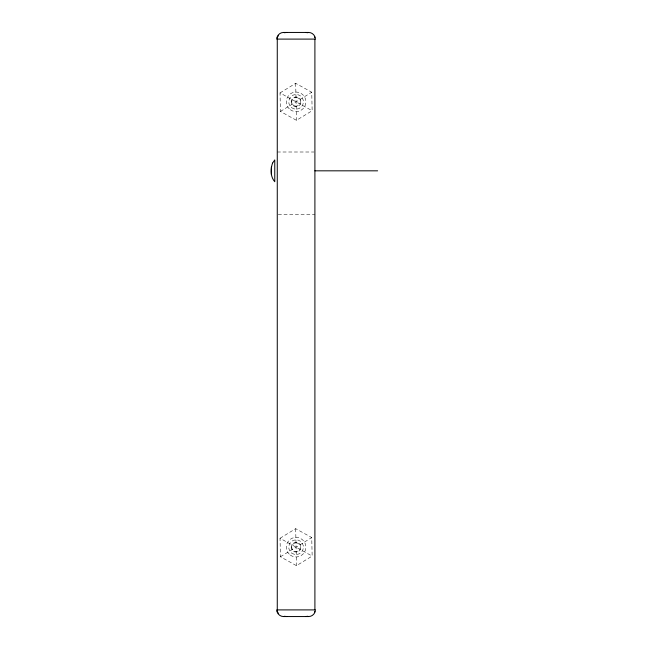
<?xml version="1.0" encoding="UTF-8"?>
<svg xmlns="http://www.w3.org/2000/svg" width="649" height="649" viewBox="0 0 649 649"><rect width="100%" height="100%" fill="white"/><g stroke="black" fill="none" stroke-linecap="round" stroke-linejoin="round"><path stroke-width="0.49" stroke-dasharray="3.25 2.43" d="M280.027 92.921L295.693 83.323L311.747 92.231L312.145 110.728L296.479 120.325L280.425 111.425L280.027 92.921L312.145 110.728M280.425 111.425L311.747 92.231M280.027 538.272L295.693 528.675L311.747 537.575L312.145 556.079L296.479 565.677L280.425 556.769L280.027 538.272L312.145 556.079M280.425 556.769L311.747 537.575M277.269 152.004L313.913 152.004M278.259 214.73L314.903 214.73M295.895 97.512L296.431 97.52A4.3 4.3 0 0 1 300.349 101.901A4.3 4.3 0 0 1 296.277 106.12L295.741 106.128M295.895 542.864L296.431 542.872M295.693 83.323L296.479 120.325M295.693 528.675L296.479 565.677M295.66 106.112A4.3 4.3 0 0 1 291.742 101.747A4.3 4.3 0 0 1 295.814 97.528M296.431 542.889A4.3 4.3 0 0 1 300.349 547.253A4.3 4.3 0 0 1 296.277 551.472L295.741 551.48A4.3 4.3 0 0 1 291.742 547.099A4.3 4.3 0 0 1 295.814 542.88M291.239 101.13L291.231 102.412A4.892 4.892 0 0 0 298.67 105.982A4.892 4.892 0 0 0 298.759 97.723A4.892 4.892 0 0 0 291.239 101.13M291.239 546.482L291.231 547.764A4.892 4.892 0 0 0 298.67 551.334A4.892 4.892 0 0 0 298.759 543.075A4.892 4.892 0 0 0 291.239 546.482M290.306 109.73A9.792 9.792 0 0 0 305.817 102.875A9.792 9.792 0 0 0 292.131 92.872A9.792 9.792 0 0 0 290.306 109.73M291.75 107.75A7.342 7.342 0 0 0 303.383 102.615A7.342 7.342 0 0 0 293.121 95.111A7.342 7.342 0 0 0 291.75 107.75M290.306 555.082A9.792 9.792 0 0 0 305.817 548.227A9.792 9.792 0 0 0 292.131 538.216A9.792 9.792 0 0 0 290.306 555.082M291.75 553.102A7.342 7.342 0 0 0 303.383 547.967A7.342 7.342 0 0 0 293.121 540.455A7.342 7.342 0 0 0 291.75 553.102"/><path stroke-width="0.97" d="M271.371 174.622L271.371 167.028M276.839 38.234C277.277 35.054 280.198 32.482 283.418 32.45L308.754 32.45C311.966 32.482 314.895 35.054 315.333 38.234M315.333 610.766C314.895 613.946 311.966 616.518 308.754 616.55L283.418 616.55C280.198 616.518 277.277 613.946 276.839 610.766M277.066 38.234L277.334 37.391M314.408 612.421L314.838 611.609M277.764 36.579L278.34 35.809M284.238 32.71L286.753 32.45M307.934 616.29L305.419 616.55M276.766 39.102L315.406 39.102M314.903 170.825L377.629 170.825M276.766 609.898L315.406 609.898M305.419 32.45L307.934 32.71M286.753 616.55L284.238 616.29M277.764 612.421L278.34 613.191M314.408 36.579L314.838 37.391M277.066 610.766L277.334 611.609M314.903 39.102L314.903 609.898M277.269 39.102L277.269 609.898M272.531 163.134C270.455 169.146 270.325 176.723 274.77 181.736L274.77 159.905L272.531 163.134"/></g></svg>
